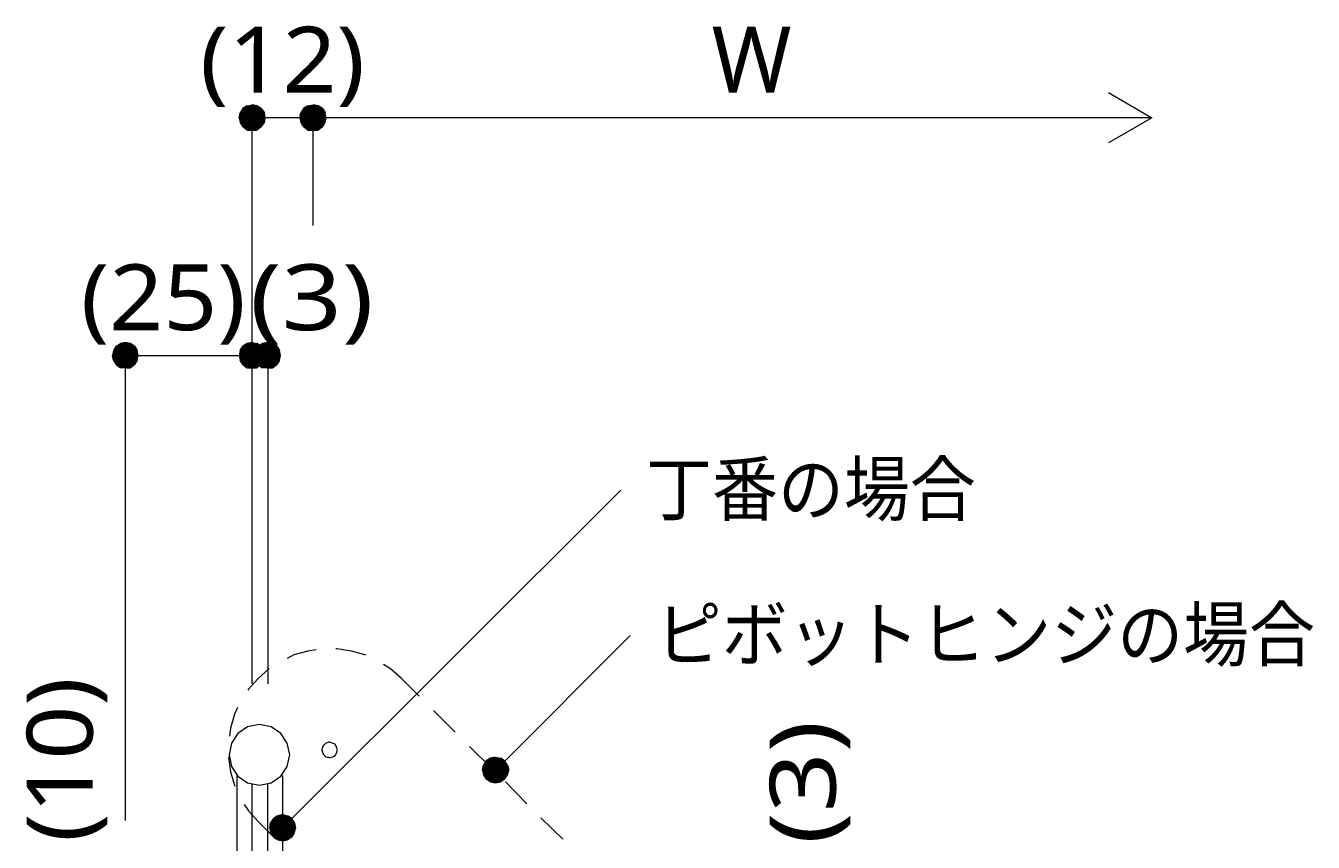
# Model space of a CAD drawing. Header units: millimetres. Extents: x 0 to 420, y 0 to 297.
# Drawn here: x 62.2 to 113, y 107.4 to 139.6 of the extents above; entities that cross this region are included whole.
import ezdxf
from ezdxf.enums import TextEntityAlignment as Align

# ---------------------------------------------------------------- set-up
doc = ezdxf.new("R2010")
doc.units = ezdxf.units.MM
doc.styles.add('kst32b', font='NotoSansJP-Variable.ttf')

msp = doc.modelspace()

# ---------------------------------------------------------------- hatches: boundary and pattern name
h = msp.add_hatch(color=7)
h.paths.add_polyline_path([(70.76, 136.313), (70.654, 136.144), (71.12, 135.954), (70.76, 136.313)])
h.paths.add_polyline_path([(70.654, 136.144), (71.12, 135.954), (70.612, 135.954), (70.654, 136.144)])
h.paths.add_polyline_path([(71.12, 135.954), (70.612, 135.954), (70.654, 135.763), (71.12, 135.954)])
h = msp.add_hatch(color=7)
h.paths.add_polyline_path([(71.311, 136.419), (71.12, 136.461), (71.12, 135.954), (71.311, 136.419)])
h.paths.add_polyline_path([(71.12, 136.461), (71.12, 135.954), (70.929, 136.419), (71.12, 136.461)])
h.paths.add_polyline_path([(71.12, 135.954), (70.929, 136.419), (70.76, 136.313), (71.12, 135.954)])
h = msp.add_hatch(color=7)
h.paths.add_polyline_path([(71.628, 135.954), (71.607, 136.144), (71.12, 135.954), (71.628, 135.954)])
h.paths.add_polyline_path([(71.607, 136.144), (71.12, 135.954), (71.48, 136.313), (71.607, 136.144)])
h.paths.add_polyline_path([(71.12, 135.954), (71.48, 136.313), (71.311, 136.419), (71.12, 135.954)])
h = msp.add_hatch(color=7)
h.paths.add_polyline_path([(73.152, 136.313), (73.046, 136.144), (73.533, 135.954), (73.152, 136.313)])
h.paths.add_polyline_path([(73.046, 136.144), (73.533, 135.954), (73.004, 135.954), (73.046, 136.144)])
h.paths.add_polyline_path([(73.533, 135.954), (73.004, 135.954), (73.046, 135.763), (73.533, 135.954)])
h = msp.add_hatch(color=7)
h.paths.add_polyline_path([(73.724, 136.419), (73.533, 136.461), (73.533, 135.954), (73.724, 136.419)])
h.paths.add_polyline_path([(73.533, 136.461), (73.533, 135.954), (73.321, 136.419), (73.533, 136.461)])
h.paths.add_polyline_path([(73.533, 135.954), (73.321, 136.419), (73.152, 136.313), (73.533, 135.954)])
h = msp.add_hatch(color=7)
h.paths.add_polyline_path([(74.041, 135.954), (73.999, 136.144), (73.533, 135.954), (74.041, 135.954)])
h.paths.add_polyline_path([(73.999, 136.144), (73.533, 135.954), (73.893, 136.313), (73.999, 136.144)])
h.paths.add_polyline_path([(73.533, 135.954), (73.893, 136.313), (73.724, 136.419), (73.533, 135.954)])
h = msp.add_hatch(color=7)
h.paths.add_polyline_path([(70.654, 135.763), (70.76, 135.594), (71.12, 135.954), (70.654, 135.763)])
h.paths.add_polyline_path([(70.76, 135.594), (71.12, 135.954), (70.929, 135.467), (70.76, 135.594)])
h.paths.add_polyline_path([(71.12, 135.954), (70.929, 135.467), (71.12, 135.446), (71.12, 135.954)])
h = msp.add_hatch(color=7)
h.paths.add_polyline_path([(71.12, 135.446), (71.311, 135.467), (71.12, 135.954), (71.12, 135.446)])
h.paths.add_polyline_path([(71.311, 135.467), (71.12, 135.954), (71.48, 135.594), (71.311, 135.467)])
h.paths.add_polyline_path([(71.12, 135.954), (71.48, 135.594), (71.607, 135.763), (71.12, 135.954)])
for points in [[(71.607, 135.763), (71.628, 135.954), (71.12, 135.954), (71.607, 135.763)], [(73.999, 135.763), (74.041, 135.954), (73.533, 135.954), (73.999, 135.763)], [(66.315, 127.042), (66.125, 127.085), (66.125, 126.577), (66.315, 127.042)], [(71.924, 127.042), (71.734, 127.085), (71.734, 126.577), (71.924, 127.042)], [(70.929, 126.09), (71.12, 126.069), (71.12, 126.577), (70.929, 126.09)], [(80.518, 110.68), (80.349, 110.575), (80.709, 110.215), (80.518, 110.68)], [(72.136, 108.416), (71.967, 108.31), (72.327, 107.929), (72.136, 108.416)]]:
    msp.add_hatch(color=7).paths.add_polyline_path(points)
h = msp.add_hatch(color=7)
h.paths.add_polyline_path([(73.046, 135.763), (73.152, 135.594), (73.533, 135.954), (73.046, 135.763)])
h.paths.add_polyline_path([(73.152, 135.594), (73.533, 135.954), (73.321, 135.467), (73.152, 135.594)])
h.paths.add_polyline_path([(73.533, 135.954), (73.321, 135.467), (73.533, 135.446), (73.533, 135.954)])
h = msp.add_hatch(color=7)
h.paths.add_polyline_path([(73.533, 135.446), (73.724, 135.467), (73.533, 135.954), (73.533, 135.446)])
h.paths.add_polyline_path([(73.724, 135.467), (73.533, 135.954), (73.893, 135.594), (73.724, 135.467)])
h.paths.add_polyline_path([(73.533, 135.954), (73.893, 135.594), (73.999, 135.763), (73.533, 135.954)])
h = msp.add_hatch(color=7)
h.paths.add_polyline_path([(66.125, 127.085), (65.934, 127.042), (66.125, 126.577), (66.125, 127.085)])
h.paths.add_polyline_path([(65.934, 127.042), (66.125, 126.577), (65.765, 126.936), (65.934, 127.042)])
h.paths.add_polyline_path([(66.125, 126.577), (65.765, 126.936), (65.659, 126.767), (66.125, 126.577)])
h = msp.add_hatch(color=7)
h.paths.add_polyline_path([(66.633, 126.577), (66.59, 126.767), (66.125, 126.577), (66.633, 126.577)])
h.paths.add_polyline_path([(66.59, 126.767), (66.125, 126.577), (66.485, 126.936), (66.59, 126.767)])
h.paths.add_polyline_path([(66.125, 126.577), (66.485, 126.936), (66.315, 127.042), (66.125, 126.577)])
h = msp.add_hatch(color=7)
h.paths.add_polyline_path([(70.929, 127.042), (70.76, 126.936), (71.12, 126.577), (70.929, 127.042)])
h.paths.add_polyline_path([(70.76, 126.936), (71.12, 126.577), (70.654, 126.767), (70.76, 126.936)])
h.paths.add_polyline_path([(71.12, 126.577), (70.654, 126.767), (70.612, 126.577), (71.12, 126.577)])
h = msp.add_hatch(color=7)
h.paths.add_polyline_path([(71.48, 126.936), (71.311, 127.042), (71.12, 126.577), (71.48, 126.936)])
h.paths.add_polyline_path([(71.311, 127.042), (71.12, 126.577), (71.12, 127.085), (71.311, 127.042)])
h.paths.add_polyline_path([(71.12, 126.577), (71.12, 127.085), (70.929, 127.042), (71.12, 126.577)])
h = msp.add_hatch(color=7)
h.paths.add_polyline_path([(71.607, 126.386), (71.628, 126.577), (71.12, 126.577), (71.607, 126.386)])
h.paths.add_polyline_path([(71.628, 126.577), (71.12, 126.577), (71.607, 126.767), (71.628, 126.577)])
h.paths.add_polyline_path([(71.12, 126.577), (71.607, 126.767), (71.48, 126.936), (71.12, 126.577)])
h = msp.add_hatch(color=7)
h.paths.add_polyline_path([(71.734, 127.085), (71.522, 127.042), (71.734, 126.577), (71.734, 127.085)])
h.paths.add_polyline_path([(71.522, 127.042), (71.734, 126.577), (71.353, 126.936), (71.522, 127.042)])
h.paths.add_polyline_path([(71.734, 126.577), (71.353, 126.936), (71.247, 126.767), (71.734, 126.577)])
h = msp.add_hatch(color=7)
h.paths.add_polyline_path([(72.242, 126.577), (72.2, 126.767), (71.734, 126.577), (72.242, 126.577)])
h.paths.add_polyline_path([(72.2, 126.767), (71.734, 126.577), (72.094, 126.936), (72.2, 126.767)])
h.paths.add_polyline_path([(71.734, 126.577), (72.094, 126.936), (71.924, 127.042), (71.734, 126.577)])
h = msp.add_hatch(color=7)
h.paths.add_polyline_path([(65.659, 126.767), (65.617, 126.577), (66.125, 126.577), (65.659, 126.767)])
h.paths.add_polyline_path([(65.617, 126.577), (66.125, 126.577), (65.659, 126.386), (65.617, 126.577)])
h.paths.add_polyline_path([(66.125, 126.577), (65.659, 126.386), (65.765, 126.217), (66.125, 126.577)])
h = msp.add_hatch(color=7)
h.paths.add_polyline_path([(65.765, 126.217), (65.934, 126.09), (66.125, 126.577), (65.765, 126.217)])
h.paths.add_polyline_path([(65.934, 126.09), (66.125, 126.577), (66.125, 126.069), (65.934, 126.09)])
h.paths.add_polyline_path([(66.125, 126.577), (66.125, 126.069), (66.315, 126.09), (66.125, 126.577)])
h = msp.add_hatch(color=7)
h.paths.add_polyline_path([(66.315, 126.09), (66.485, 126.217), (66.125, 126.577), (66.315, 126.09)])
h.paths.add_polyline_path([(66.485, 126.217), (66.125, 126.577), (66.59, 126.386), (66.485, 126.217)])
h.paths.add_polyline_path([(66.125, 126.577), (66.59, 126.386), (66.633, 126.577), (66.125, 126.577)])
h = msp.add_hatch(color=7)
h.paths.add_polyline_path([(70.612, 126.577), (70.654, 126.386), (71.12, 126.577), (70.612, 126.577)])
h.paths.add_polyline_path([(70.654, 126.386), (71.12, 126.577), (70.76, 126.217), (70.654, 126.386)])
h.paths.add_polyline_path([(71.12, 126.577), (70.76, 126.217), (70.929, 126.09), (71.12, 126.577)])
h = msp.add_hatch(color=7)
h.paths.add_polyline_path([(71.12, 126.069), (71.311, 126.09), (71.12, 126.577), (71.12, 126.069)])
h.paths.add_polyline_path([(71.311, 126.09), (71.12, 126.577), (71.48, 126.217), (71.311, 126.09)])
h.paths.add_polyline_path([(71.12, 126.577), (71.48, 126.217), (71.607, 126.386), (71.12, 126.577)])
h = msp.add_hatch(color=7)
h.paths.add_polyline_path([(71.247, 126.767), (71.205, 126.577), (71.734, 126.577), (71.247, 126.767)])
h.paths.add_polyline_path([(71.205, 126.577), (71.734, 126.577), (71.247, 126.386), (71.205, 126.577)])
h.paths.add_polyline_path([(71.734, 126.577), (71.247, 126.386), (71.353, 126.217), (71.734, 126.577)])
h = msp.add_hatch(color=7)
h.paths.add_polyline_path([(71.353, 126.217), (71.522, 126.09), (71.734, 126.577), (71.353, 126.217)])
h.paths.add_polyline_path([(71.522, 126.09), (71.734, 126.577), (71.734, 126.069), (71.522, 126.09)])
h.paths.add_polyline_path([(71.734, 126.577), (71.734, 126.069), (71.924, 126.09), (71.734, 126.577)])
h = msp.add_hatch(color=7)
h.paths.add_polyline_path([(71.924, 126.09), (72.094, 126.217), (71.734, 126.577), (71.924, 126.09)])
h.paths.add_polyline_path([(72.094, 126.217), (71.734, 126.577), (72.2, 126.386), (72.094, 126.217)])
h.paths.add_polyline_path([(71.734, 126.577), (72.2, 126.386), (72.242, 126.577), (71.734, 126.577)])
h = msp.add_hatch(color=7)
h.paths.add_polyline_path([(81.068, 110.575), (80.92, 110.68), (80.709, 110.215), (81.068, 110.575)])
h.paths.add_polyline_path([(80.92, 110.68), (80.709, 110.215), (80.709, 110.723), (80.92, 110.68)])
h.paths.add_polyline_path([(80.709, 110.215), (80.709, 110.723), (80.518, 110.68), (80.709, 110.215)])
h = msp.add_hatch(color=7)
h.paths.add_polyline_path([(80.349, 110.575), (80.243, 110.405), (80.709, 110.215), (80.349, 110.575)])
h.paths.add_polyline_path([(80.243, 110.405), (80.709, 110.215), (80.201, 110.215), (80.243, 110.405)])
h.paths.add_polyline_path([(80.709, 110.215), (80.201, 110.215), (80.243, 110.024), (80.709, 110.215)])
h = msp.add_hatch(color=7)
h.paths.add_polyline_path([(80.243, 110.024), (80.349, 109.855), (80.709, 110.215), (80.243, 110.024)])
h.paths.add_polyline_path([(80.349, 109.855), (80.709, 110.215), (80.518, 109.749), (80.349, 109.855)])
h.paths.add_polyline_path([(80.709, 110.215), (80.518, 109.749), (80.709, 109.707), (80.709, 110.215)])
h = msp.add_hatch(color=7)
h.paths.add_polyline_path([(81.195, 110.024), (81.238, 110.215), (80.709, 110.215), (81.195, 110.024)])
h.paths.add_polyline_path([(81.238, 110.215), (80.709, 110.215), (81.195, 110.405), (81.238, 110.215)])
h.paths.add_polyline_path([(80.709, 110.215), (81.195, 110.405), (81.068, 110.575), (80.709, 110.215)])
h = msp.add_hatch(color=7)
h.paths.add_polyline_path([(80.709, 109.707), (80.92, 109.749), (80.709, 110.215), (80.709, 109.707)])
h.paths.add_polyline_path([(80.92, 109.749), (80.709, 110.215), (81.068, 109.855), (80.92, 109.749)])
h.paths.add_polyline_path([(80.709, 110.215), (81.068, 109.855), (81.195, 110.024), (80.709, 110.215)])
h = msp.add_hatch(color=7)
h.paths.add_polyline_path([(71.967, 108.31), (71.84, 108.14), (72.327, 107.929), (71.967, 108.31)])
h.paths.add_polyline_path([(71.84, 108.14), (72.327, 107.929), (71.819, 107.929), (71.84, 108.14)])
h.paths.add_polyline_path([(72.327, 107.929), (71.819, 107.929), (71.84, 107.738), (72.327, 107.929)])
h = msp.add_hatch(color=7)
h.paths.add_polyline_path([(72.686, 108.31), (72.517, 108.416), (72.327, 107.929), (72.686, 108.31)])
h.paths.add_polyline_path([(72.517, 108.416), (72.327, 107.929), (72.327, 108.458), (72.517, 108.416)])
h.paths.add_polyline_path([(72.327, 107.929), (72.327, 108.458), (72.136, 108.416), (72.327, 107.929)])
h = msp.add_hatch(color=7)
h.paths.add_polyline_path([(72.792, 107.738), (72.835, 107.929), (72.327, 107.929), (72.792, 107.738)])
h.paths.add_polyline_path([(72.835, 107.929), (72.327, 107.929), (72.792, 108.14), (72.835, 107.929)])
h.paths.add_polyline_path([(72.327, 107.929), (72.792, 108.14), (72.686, 108.31), (72.327, 107.929)])
h = msp.add_hatch(color=7)
h.paths.add_polyline_path([(71.84, 107.738), (71.967, 107.569), (72.327, 107.929), (71.84, 107.738)])
h.paths.add_polyline_path([(71.967, 107.569), (72.327, 107.929), (72.136, 107.463), (71.967, 107.569)])
h.paths.add_polyline_path([(72.327, 107.929), (72.136, 107.463), (72.327, 107.421), (72.327, 107.929)])
h = msp.add_hatch(color=7)
h.paths.add_polyline_path([(72.327, 107.421), (72.517, 107.463), (72.327, 107.929), (72.327, 107.421)])
h.paths.add_polyline_path([(72.517, 107.463), (72.327, 107.929), (72.686, 107.569), (72.517, 107.463)])
h.paths.add_polyline_path([(72.327, 107.929), (72.686, 107.569), (72.792, 107.738), (72.327, 107.929)])

# ---------------------------------------------------------------- linework, layer by layer
at = {"lineweight": 13}
for points in [[(104.881, 136.948), (106.595, 135.954), (104.881, 134.959)], [(71.12, 113.623), (71.12, 135.954)], [(73.533, 131.699), (73.533, 135.954), (71.12, 135.954)], [(106.595, 135.954), (73.533, 135.954)], [(66.125, 126.577), (71.12, 126.577), (71.734, 126.577), (71.734, 113.623)], [(66.125, 108.225), (66.125, 126.577)], [(72.602, 108.225), (85.662, 121.264)], [(81.005, 110.49), (86.021, 115.528)], [(73.639, 114.956), (73.321, 114.914), (72.771, 114.766), (72.496, 114.618)], [(75.607, 114.745), (75.565, 114.766), (75.036, 114.914), (74.464, 114.998), (74.422, 114.998)], [(77.004, 113.834), (76.581, 114.215), (76.306, 114.385)], [(71.797, 114.215), (71.776, 114.215), (71.353, 113.834), (70.972, 113.411), (70.951, 113.369)], [(77.004, 113.834), (77.703, 113.136)], [(70.549, 112.691), (70.421, 112.416), (70.273, 111.866), (70.231, 111.548)], [(78.274, 112.564), (79.121, 111.718)], [(70.189, 110.744), (70.189, 110.723), (70.273, 110.151), (70.421, 109.622), (70.443, 109.58)], [(79.693, 111.146), (80.539, 110.3)], [(70.527, 106.807), (70.527, 110.003)], [(72.327, 106.214), (72.327, 110.003)], [(81.111, 109.749), (81.957, 108.881)], [(71.12, 106.405), (71.12, 109.643)], [(71.734, 105.812), (71.734, 109.643)], [(70.803, 108.86), (70.972, 108.606), (71.353, 108.183)], [(72.051, 107.484), (71.353, 108.183)], [(82.508, 108.331), (83.376, 107.484)]]:
    msp.add_lwpolyline(points, dxfattribs=at)
at = {"lineweight": 0}
for points in [[(70.654, 136.144), (71.12, 135.954), (70.612, 135.954)], [(70.76, 136.313), (70.654, 136.144), (71.12, 135.954)], [(71.12, 135.954), (70.929, 136.419), (70.76, 136.313)], [(71.12, 136.461), (71.12, 135.954), (70.929, 136.419)], [(71.311, 136.419), (71.12, 136.461), (71.12, 135.954)], [(71.12, 135.954), (71.48, 136.313), (71.311, 136.419)], [(71.607, 136.144), (71.12, 135.954), (71.48, 136.313)], [(71.628, 135.954), (71.607, 136.144), (71.12, 135.954)], [(73.046, 136.144), (73.533, 135.954), (73.004, 135.954)], [(73.152, 136.313), (73.046, 136.144), (73.533, 135.954)], [(73.533, 135.954), (73.321, 136.419), (73.152, 136.313)], [(73.533, 136.461), (73.533, 135.954), (73.321, 136.419)], [(73.724, 136.419), (73.533, 136.461), (73.533, 135.954)], [(73.533, 135.954), (73.893, 136.313), (73.724, 136.419)], [(73.999, 136.144), (73.533, 135.954), (73.893, 136.313)], [(74.041, 135.954), (73.999, 136.144), (73.533, 135.954)], [(71.12, 135.954), (70.612, 135.954), (70.654, 135.763)], [(70.654, 135.763), (70.76, 135.594), (71.12, 135.954)], [(70.76, 135.594), (71.12, 135.954), (70.929, 135.467)], [(71.12, 135.954), (70.929, 135.467), (71.12, 135.446)], [(71.12, 135.446), (71.311, 135.467), (71.12, 135.954)], [(71.311, 135.467), (71.12, 135.954), (71.48, 135.594)], [(71.12, 135.954), (71.48, 135.594), (71.607, 135.763)], [(71.607, 135.763), (71.628, 135.954), (71.12, 135.954)], [(73.533, 135.954), (73.004, 135.954), (73.046, 135.763)], [(73.046, 135.763), (73.152, 135.594), (73.533, 135.954)], [(73.152, 135.594), (73.533, 135.954), (73.321, 135.467)], [(73.533, 135.954), (73.321, 135.467), (73.533, 135.446)], [(73.533, 135.446), (73.724, 135.467), (73.533, 135.954)], [(73.724, 135.467), (73.533, 135.954), (73.893, 135.594)], [(73.533, 135.954), (73.893, 135.594), (73.999, 135.763)], [(73.999, 135.763), (74.041, 135.954), (73.533, 135.954)], [(66.125, 126.577), (65.765, 126.936), (65.659, 126.767)], [(65.934, 127.042), (66.125, 126.577), (65.765, 126.936)], [(66.125, 127.085), (65.934, 127.042), (66.125, 126.577)], [(66.315, 127.042), (66.125, 127.085), (66.125, 126.577)], [(66.125, 126.577), (66.485, 126.936), (66.315, 127.042)], [(66.59, 126.767), (66.125, 126.577), (66.485, 126.936)], [(70.76, 126.936), (71.12, 126.577), (70.654, 126.767)], [(70.929, 127.042), (70.76, 126.936), (71.12, 126.577)], [(71.12, 126.577), (71.12, 127.085), (70.929, 127.042)], [(71.311, 127.042), (71.12, 126.577), (71.12, 127.085)], [(71.48, 126.936), (71.311, 127.042), (71.12, 126.577)], [(71.12, 126.577), (71.607, 126.767), (71.48, 126.936)], [(71.734, 126.577), (71.353, 126.936), (71.247, 126.767)], [(71.522, 127.042), (71.734, 126.577), (71.353, 126.936)], [(71.734, 127.085), (71.522, 127.042), (71.734, 126.577)], [(71.924, 127.042), (71.734, 127.085), (71.734, 126.577)], [(71.734, 126.577), (72.094, 126.936), (71.924, 127.042)], [(72.2, 126.767), (71.734, 126.577), (72.094, 126.936)], [(65.659, 126.767), (65.617, 126.577), (66.125, 126.577)], [(65.617, 126.577), (66.125, 126.577), (65.659, 126.386)], [(66.125, 126.577), (65.659, 126.386), (65.765, 126.217)], [(65.765, 126.217), (65.934, 126.09), (66.125, 126.577)], [(65.934, 126.09), (66.125, 126.577), (66.125, 126.069)], [(66.633, 126.577), (66.59, 126.767), (66.125, 126.577)], [(66.125, 126.577), (66.125, 126.069), (66.315, 126.09)], [(66.315, 126.09), (66.485, 126.217), (66.125, 126.577)], [(66.485, 126.217), (66.125, 126.577), (66.59, 126.386)], [(66.125, 126.577), (66.59, 126.386), (66.633, 126.577)], [(71.12, 126.577), (70.654, 126.767), (70.612, 126.577)], [(70.612, 126.577), (70.654, 126.386), (71.12, 126.577)], [(70.654, 126.386), (71.12, 126.577), (70.76, 126.217)], [(71.12, 126.577), (70.76, 126.217), (70.929, 126.09)], [(70.929, 126.09), (71.12, 126.069), (71.12, 126.577)], [(71.628, 126.577), (71.12, 126.577), (71.607, 126.767)], [(71.12, 126.069), (71.311, 126.09), (71.12, 126.577)], [(71.311, 126.09), (71.12, 126.577), (71.48, 126.217)], [(71.12, 126.577), (71.48, 126.217), (71.607, 126.386)], [(71.607, 126.386), (71.628, 126.577), (71.12, 126.577)], [(71.247, 126.767), (71.205, 126.577), (71.734, 126.577)], [(71.205, 126.577), (71.734, 126.577), (71.247, 126.386)], [(71.734, 126.577), (71.247, 126.386), (71.353, 126.217)], [(71.353, 126.217), (71.522, 126.09), (71.734, 126.577)], [(71.522, 126.09), (71.734, 126.577), (71.734, 126.069)], [(72.242, 126.577), (72.2, 126.767), (71.734, 126.577)], [(71.734, 126.577), (71.734, 126.069), (71.924, 126.09)], [(71.924, 126.09), (72.094, 126.217), (71.734, 126.577)], [(72.094, 126.217), (71.734, 126.577), (72.2, 126.386)], [(71.734, 126.577), (72.2, 126.386), (72.242, 126.577)], [(80.518, 110.68), (80.349, 110.575), (80.709, 110.215)], [(80.709, 110.215), (80.709, 110.723), (80.518, 110.68)], [(80.92, 110.68), (80.709, 110.215), (80.709, 110.723)], [(81.068, 110.575), (80.92, 110.68), (80.709, 110.215)], [(80.243, 110.405), (80.709, 110.215), (80.201, 110.215)], [(80.709, 110.215), (80.201, 110.215), (80.243, 110.024)], [(80.349, 110.575), (80.243, 110.405), (80.709, 110.215)], [(80.243, 110.024), (80.349, 109.855), (80.709, 110.215)], [(80.349, 109.855), (80.709, 110.215), (80.518, 109.749)], [(80.709, 110.215), (80.518, 109.749), (80.709, 109.707)], [(80.709, 110.215), (81.195, 110.405), (81.068, 110.575)], [(81.238, 110.215), (80.709, 110.215), (81.195, 110.405)], [(80.709, 109.707), (80.92, 109.749), (80.709, 110.215)], [(80.92, 109.749), (80.709, 110.215), (81.068, 109.855)], [(80.709, 110.215), (81.068, 109.855), (81.195, 110.024)], [(81.195, 110.024), (81.238, 110.215), (80.709, 110.215)], [(71.84, 108.14), (72.327, 107.929), (71.819, 107.929)], [(71.967, 108.31), (71.84, 108.14), (72.327, 107.929)], [(72.136, 108.416), (71.967, 108.31), (72.327, 107.929)], [(72.327, 107.929), (72.327, 108.458), (72.136, 108.416)], [(72.517, 108.416), (72.327, 107.929), (72.327, 108.458)], [(72.686, 108.31), (72.517, 108.416), (72.327, 107.929)], [(72.327, 107.929), (72.792, 108.14), (72.686, 108.31)], [(72.835, 107.929), (72.327, 107.929), (72.792, 108.14)], [(72.327, 107.929), (71.819, 107.929), (71.84, 107.738)], [(71.84, 107.738), (71.967, 107.569), (72.327, 107.929)], [(71.967, 107.569), (72.327, 107.929), (72.136, 107.463)], [(72.327, 107.929), (72.136, 107.463), (72.327, 107.421)], [(72.327, 107.421), (72.517, 107.463), (72.327, 107.929)], [(72.517, 107.463), (72.327, 107.929), (72.686, 107.569)], [(72.327, 107.929), (72.686, 107.569), (72.792, 107.738)], [(72.792, 107.738), (72.835, 107.929), (72.327, 107.929)]]:
    msp.add_lwpolyline(points, close=True, dxfattribs=at)
at = {"lineweight": 13}
for points in [[(72.602, 110.818), (72.508, 111.284), (72.251, 111.664), (71.871, 111.92), (71.406, 112.014), (70.94, 111.92), (70.56, 111.664), (70.304, 111.284), (70.21, 110.818), (70.304, 110.353), (70.56, 109.972), (70.94, 109.716), (71.406, 109.622), (71.871, 109.716), (72.251, 109.972), (72.508, 110.353)], [(74.486, 111.019), (74.464, 111.062), (74.464, 111.125), (74.422, 111.167), (74.401, 111.21), (74.359, 111.252), (74.295, 111.273), (74.253, 111.294), (74.189, 111.315), (74.126, 111.315), (74.083, 111.294), (74.02, 111.273), (73.978, 111.231), (73.935, 111.188), (73.914, 111.146), (73.893, 111.104), (73.872, 111.04), (73.872, 110.977), (73.893, 110.934), (73.914, 110.871), (73.935, 110.829), (73.978, 110.786), (74.02, 110.744), (74.083, 110.723), (74.126, 110.723), (74.189, 110.702), (74.253, 110.723), (74.295, 110.744), (74.359, 110.765), (74.401, 110.807), (74.422, 110.85), (74.464, 110.892), (74.464, 110.956)]]:
    msp.add_lwpolyline(points, close=True, dxfattribs=at)

# ---------------------------------------------------------------- texts
at = {"style": 'kst32b'}
for s, height, p, p2 in [('(12)', 2.5989, (69.067, 136.948), (75.564, 136.948)), ('(25)', 2.5989, (64.368, 127.571), (70.865, 127.571)), ('(3)', 2.5989, (71.035, 127.571), (75.908, 127.571)), ('丁番の場合', 2.0791, (86.656, 120.269), (99.651, 120.269)), ('ピボットヒンジの場合', 2.0791, (87.037, 114.533), (113.026, 114.533)), ('(10)', 2.5989, (64.834, 107.379), (64.834, 113.876)), ('(3)', 2.5989, (94.128, 107.294), (94.128, 112.167))]:
    msp.add_text(s, height=height, dxfattribs=at).set_placement(p, p2, align=Align.FIT)
msp.add_text('W', height=2.599, dxfattribs=at).set_placement((89.239, 136.948))

doc.saveas('drawing.dxf')
